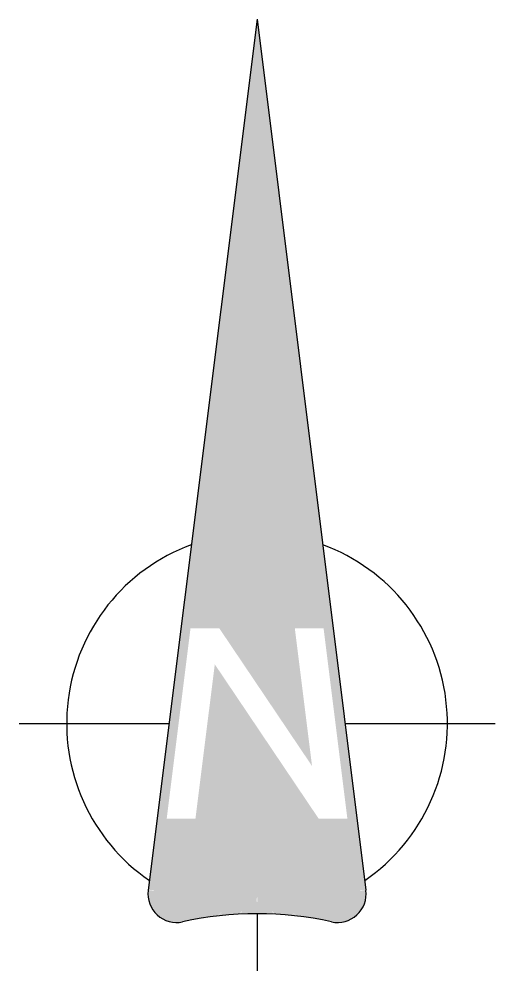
# Model space of a CAD drawing. Header units: metres. Extents: x 168681 to 168731, y 6229238 to 6229338.
import ezdxf

# ---------------------------------------------------------------- set-up
doc = ezdxf.new("R2010")
doc.units = ezdxf.units.M
doc.header["$LTSCALE"] = 0.5
doc.layers.get('0').update_dxf_attribs({"linetype": 'CONTINUOUS'})
doc.layers.add('norrpil', color=4, linetype='CONTINUOUS')

# ---------------------------------------------------------------- blocks, each defined once
blk = doc.blocks.new('LNARR007')
for p, q in [((0, 74), (-11.44, -17.53)), ((0, 74), (11.44, -17.53)), ((-25, 0), (-9.25, 0)), ((9.25, 0), (25, 0)), ((0, -20), (0, -26))]:
    blk.add_line(p, q)
for centre, radius, start, end in [((0, 0), 20, 110.193, 235.557), ((0, 0), 20, 304.443, 69.807), ((-8.46, -17.91), 3, 172.875, 282.2174), ((8.46, -17.91), 3, 257.7826, 7.125), ((0, -57), 37, 77.7826, 102.2174)]:
    blk.add_arc(centre, radius, start, end)
for points in [[(0, 74), (8, 10), (-8, 10)], [(-6.99, 10), (-9.49, -10), (-8, 10), (-10.5, -10)], [(-3.97, 10), (5.78, -4.48), (3.97, 10)], [(6.99, 10), (9.49, -10), (8, 10), (10.5, -10)], [(6.47, -10), (-4.44, 6.21), (-6.47, -10)], [(-10.5, -10), (10.5, -10), (-11.44, -17.53), (11.44, -17.53)], [(-11.44, -17.53), (-8.46, -17.91), (-11.34, -18.76), (-8.46, -17.91)], [(-11.34, -18.76), (-8.46, -17.91), (-10.66, -19.95), (-8.46, -17.91)], [(-10.86, -17.26), (0.09, -17.07), (-10.75, -19.59), (-0.14, -19.75)], [(-10.66, -19.95), (-8.46, -17.91), (-9.7, -20.64), (-8.46, -17.91)], [(-9.7, -20.64), (-8.46, -17.91), (-8.73, -20.89), (-8.46, -17.91)], [(-8.73, -20.89), (-8.46, -17.91), (-7.83, -20.84), (-8.46, -17.91)], [(-7.83, -20.84), (-8.46, -17.91), (-6.72, -20.62), (-8.46, -17.91)], [(10.86, -17.26), (-0.09, -17.07), (10.75, -19.59), (0.14, -19.75)], [(7.83, -20.84), (8.46, -17.91), (6.72, -20.62), (8.46, -17.91)], [(8.73, -20.89), (8.46, -17.91), (7.83, -20.84), (8.46, -17.91)], [(11.44, -17.53), (8.46, -17.91), (11.34, -18.76), (8.46, -17.91)], [(9.7, -20.64), (8.46, -17.91), (8.73, -20.89), (8.46, -17.91)], [(10.66, -19.95), (8.46, -17.91), (9.7, -20.64), (8.46, -17.91)], [(11.34, -18.76), (8.46, -17.91), (10.66, -19.95), (8.46, -17.91)], [(-4.07, -20.22), (-1.84, -20.05), (-3.22, -19.22), (-1.09, -18.86)], [(-1.73, -20.04), (0, -20), (-1.2, -18.86), (0.5, -18.69)], [(1.73, -20.04), (0, -20), (1.2, -18.86), (-0.5, -18.69)], [(4.07, -20.22), (1.84, -20.05), (3.22, -19.22), (1.09, -18.86)], [(-6.74, -20.62), (-4.17, -20.24), (-7.78, -19.39), (-3.11, -19.22)], [(6.74, -20.62), (4.17, -20.24), (7.78, -19.39), (3.11, -19.22)]]:
    blk.add_solid(points)

msp = doc.modelspace()

# ---------------------------------------------------------------- block references
at = {"layer": 'norrpil'}
msp.add_blockref('LNARR007', (168706.09, 6229264.01), dxfattribs=at)

doc.saveas('drawing.dxf')
